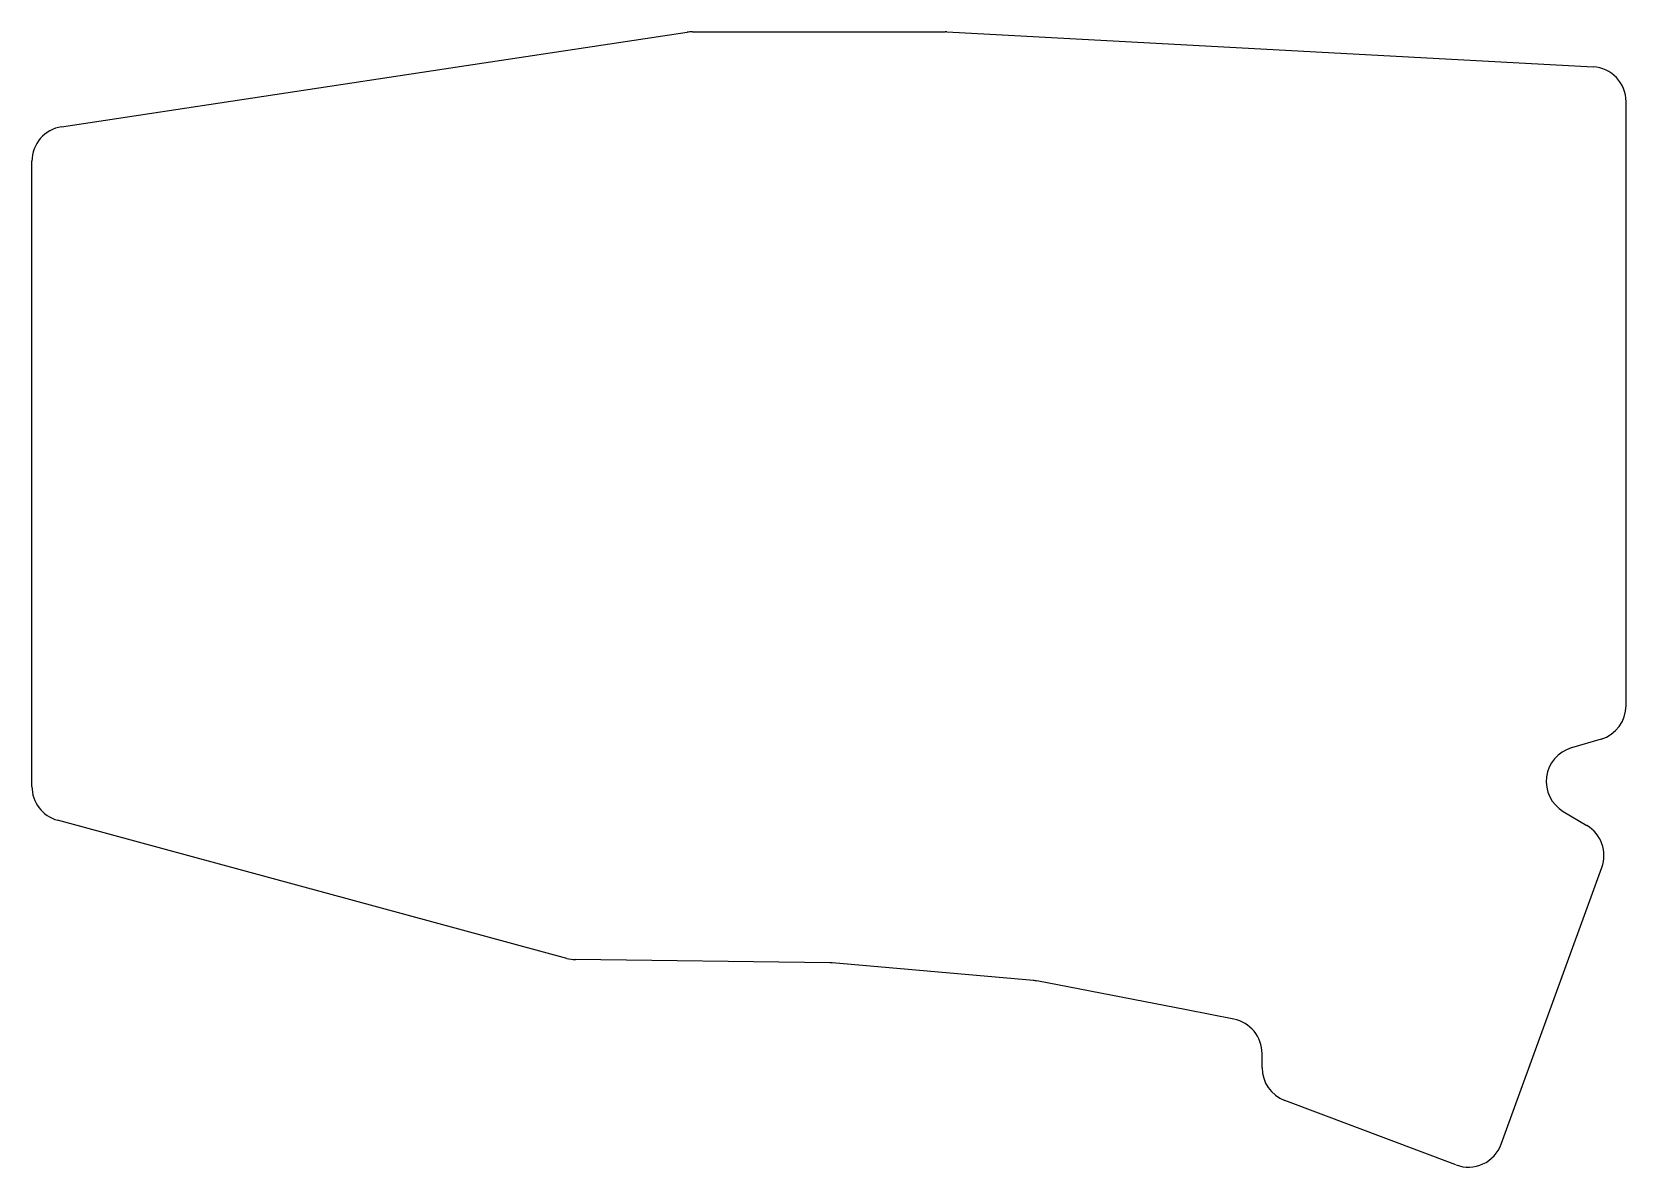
# Model space of a CAD drawing. Header units: millimetres. Extents: x 140 to 277, y -190 to -93.
import ezdxf

# ---------------------------------------------------------------- set-up
doc = ezdxf.new("R2010")
doc.units = ezdxf.units.MM

msp = doc.modelspace()

# ---------------------------------------------------------------- linework, layer by layer
for p, q in [((177.4, -95.87), (196.38, -93.02)), ((196.82, -92.98), (218.52, -92.98)), ((218.68, -92.99), (274.16, -95.99)), ((142.65, -101.13), (177.4, -95.88)), ((277, -150.84), (277, -98.98)), ((140.1, -157.79), (140.1, -104.1)), ((274.85, -153.72), (272.3, -154.47)), ((271.6, -159.93), (273.63, -161.14)), ((186.03, -172.55), (142.31, -160.68)), ((266.27, -188.5), (274.91, -164.74)), ((208.61, -172.93), (186.78, -172.65)), ((226.1, -174.45), (208.83, -172.94)), ((239.26, -176.98), (226.41, -174.49)), ((243.31, -177.77), (239.26, -176.98)), ((245.74, -181.94), (245.74, -180.72)), ((262.39, -190.28), (247.68, -184.75))]:
    msp.add_line(p, q)
for centre, start, end in [((196.82, -95.98), 90, 98.5599), ((218.52, -95.98), 86.9077, 90), ((177.85, -98.84), 98.5599, 98.6059), ((274, -98.98), 0, 86.9077), ((143.1, -104.1), 98.6059, 180), ((274, -150.84), 286.375, 0), ((273.14, -157.35), 106.375, 239.1699), ((143.1, -157.79), 180, 254.8109), ((272.1, -163.71), 340, 59.1699), ((186.82, -169.66), 254.8109, 269.2802), ((208.57, -175.93), 85, 89.2802), ((225.83, -177.44), 79.0387, 85), ((238.69, -179.93), 79, 79.0387), ((242.74, -180.72), 359.9792, 79), ((248.74, -181.94), 179.9792, 249.3846), ((263.45, -187.48), 249.3846, 340)]:
    msp.add_arc(centre, 3, start, end)

doc.saveas('drawing.dxf')
